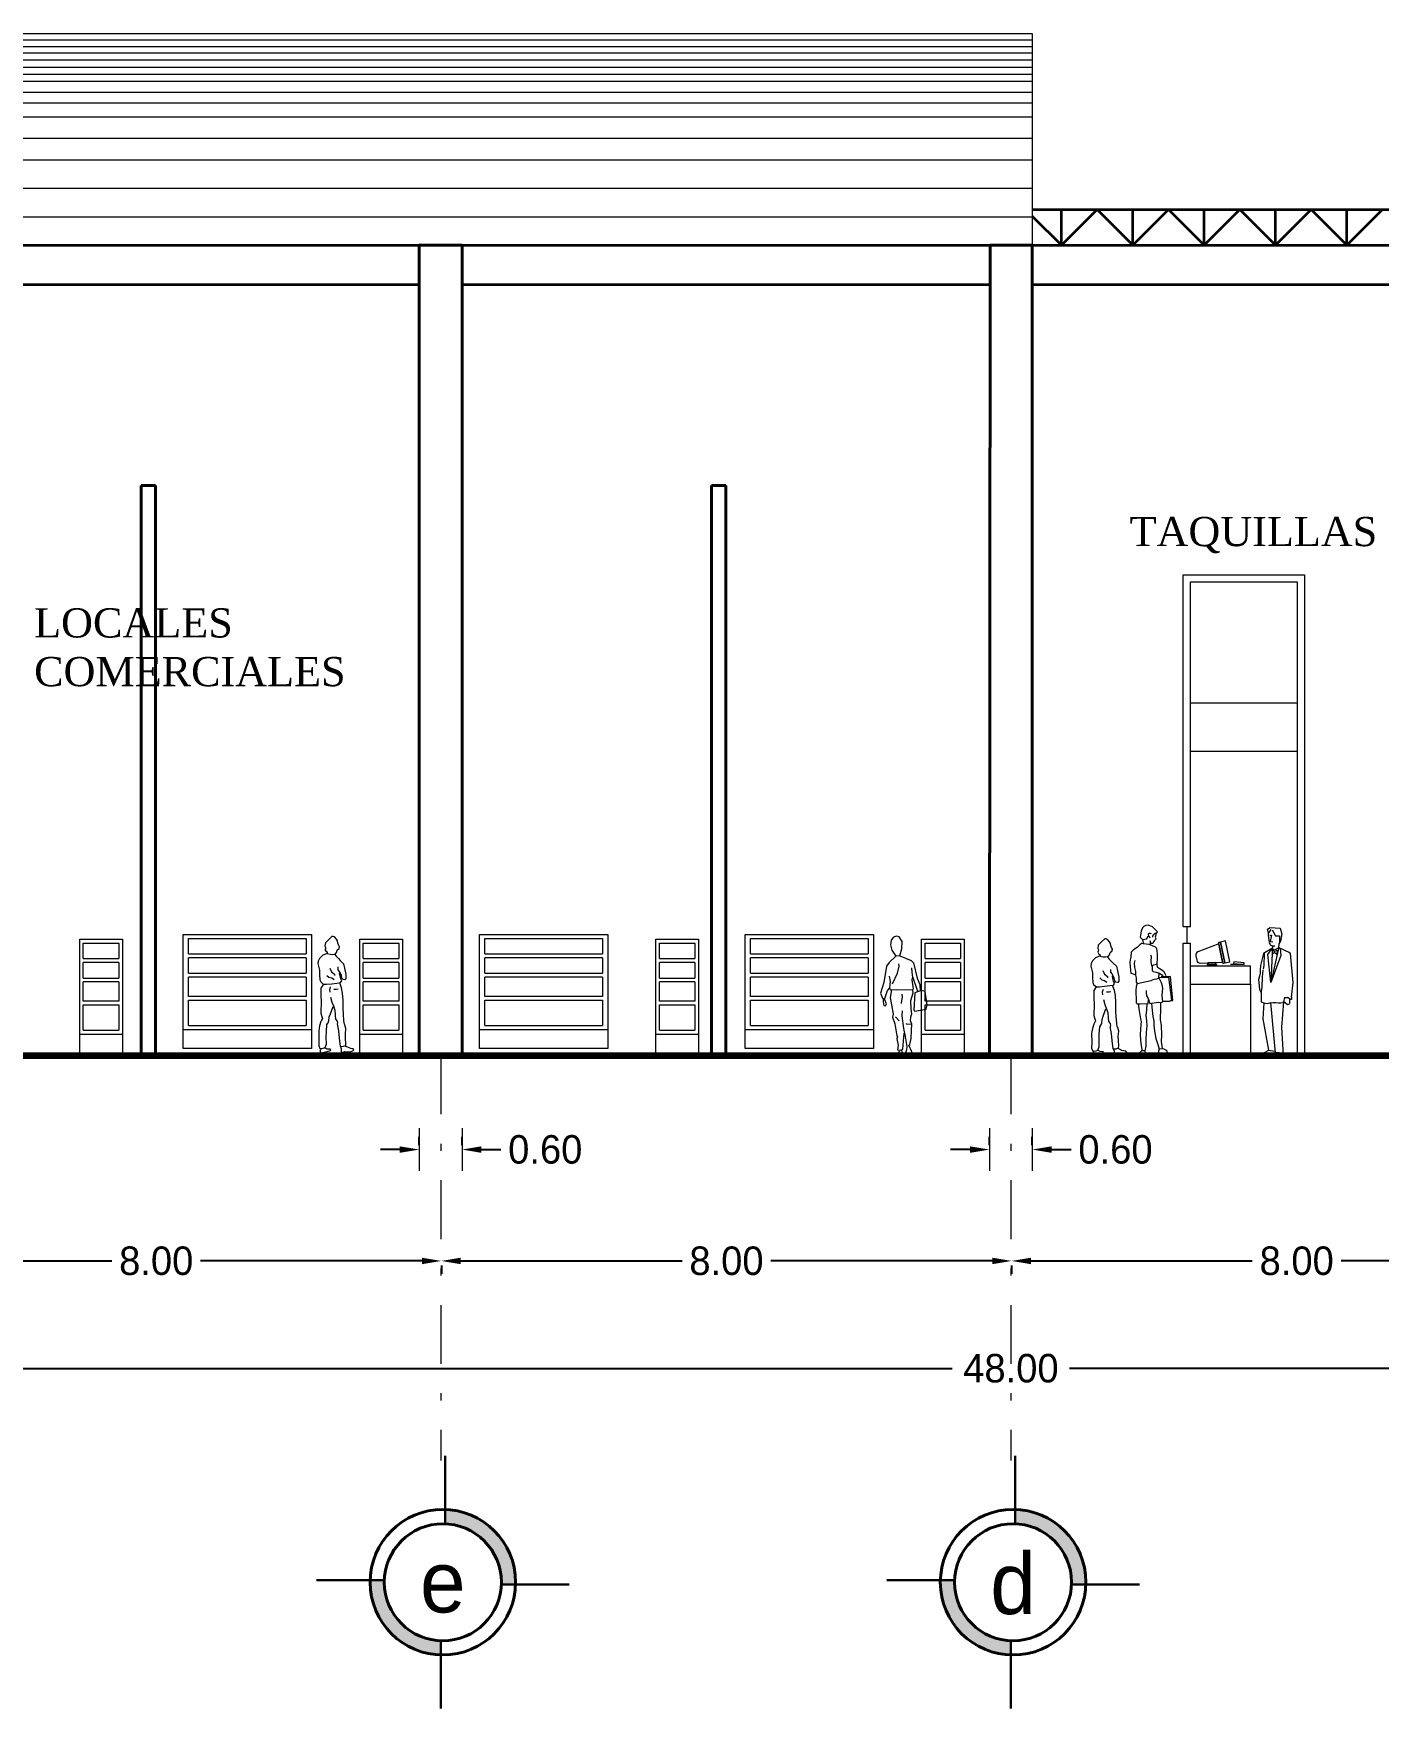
# Model space of a CAD drawing. Header units: millimetres. Extents: x 202 to 406, y -88 to 148.
# Drawn here: x 262.62 to 281.49, y -11.24 to 12.27 of the extents above; entities that cross this region are included whole.
import ezdxf
from ezdxf.enums import TextEntityAlignment as Align

# ---------------------------------------------------------------- set-up
doc = ezdxf.new("R2010")
doc.units = ezdxf.units.MM
doc.header["$LTSCALE"] = 0.065
doc.linetypes.add('DASHDOT', pattern=[25.4, 12.7, -6.35, 0, -6.35])
doc.layers.get('0').update_dxf_attribs({"lineweight": 0})
for name, color, linetype, lineweight in [('accesos', 80, 'Continuous', 15), ('boyas', 50, 'Continuous', 30), ('cajon', 6, 'Continuous', 13), ('ejes', 1, 'DASHDOT', 0), ('ESTRUCTURA', 183, 'Continuous', 35), ('LINEA DE TIERRA', 183, 'Continuous', 90), ('muebles', 140, 'Continuous', 0), ('muros', 50, 'Continuous', 40)]:
    doc.layers.add(name, color=color, linetype=linetype, lineweight=lineweight)
doc.dimstyles.get("Standard").update_dxf_attribs({"dimtxt": 0.4, "dimasz": 0.2725, "dimexe": 0.18, "dimexo": 0.0625, "dimgap": 0.09, "dimtad": 0, "dimtih": 1, "dimtoh": 1, "dimzin": 0, "dimdsep": 46, "dimtxsty": 'Standard', "dimcen": 0.283, "dimadec": 0, "dimazin": 0, "dimtfac": 1, "dimtofl": 0, "dimtmove": 0, "dimatfit": 3, "dimfxl": 1, "dimtolj": 1, "dimtzin": 0, "dimarcsym": 0})

# ---------------------------------------------------------------- blocks, each defined once
blk = doc.blocks.new('Compalfrt')
at = {"ltscale": 0.5}
blk.add_line((0.198, -0.038), (0.008, -0.038), dxfattribs=at)
blk.add_lwpolyline([(-0.159, 0.255), (-0.45, 0.142, 0.366859), (-0.481, 0.085), (-0.468, 0.022, 0.366382), (-0.417, -0.017), (-0.105, -0.005)], format="xyb", close=True, dxfattribs=at)
for points in [[(-0.135, 0.278), (-0.163, 0.272), (-0.101, -0.021), (-0.073, -0.015)], [(-0.065, 0.293), (-0.135, 0.278), (-0.073, -0.015), (-0.003, -0.001)], [(0.2, -0.013), (0.051, 0), (0.049, -0.025), (0.198, -0.038)], [(-0.187, -0.039), (-0.322, -0.039), (-0.322, -0.043), (-0.187, -0.043)], [(-0.199, -0.009), (-0.313, -0.013), (-0.313, -0.039), (-0.199, -0.039)]]:
    blk.add_lwpolyline(points, close=True, dxfattribs=at)
blk = doc.blocks.new('armari31')
at = {"linetype": 'Continuous'}
for p, q in [((-18.702, -13.875), (-18.702, -13.075)), ((-18.702, -13.875), (-18.702, -13.075)), ((-18.702, -13.075), (-18.402, -13.075)), ((-18.702, -13.075), (-18.402, -13.075)), ((-18.677, -13.211), (-18.677, -13.103)), ((-18.677, -13.103), (-18.428, -13.103)), ((-18.428, -13.103), (-18.428, -13.211)), ((-18.402, -13.075), (-18.402, -13.875)), ((-18.402, -13.075), (-18.402, -13.875)), ((-18.677, -13.211), (-18.428, -13.211)), ((-18.428, -13.238), (-18.677, -13.238)), ((-18.677, -13.347), (-18.677, -13.238)), ((-18.428, -13.238), (-18.428, -13.347)), ((-18.677, -13.347), (-18.428, -13.347)), ((-18.428, -13.374), (-18.677, -13.374)), ((-18.677, -13.509), (-18.677, -13.374)), ((-18.428, -13.374), (-18.428, -13.509)), ((-18.428, -13.509), (-18.677, -13.509)), ((-18.677, -13.713), (-18.677, -13.536)), ((-18.677, -13.536), (-18.428, -13.536)), ((-18.428, -13.536), (-18.428, -13.713)), ((-18.702, -13.74), (-18.402, -13.74)), ((-18.677, -13.713), (-18.428, -13.713)), ((-18.402, -13.875), (-18.702, -13.875)), ((-18.402, -13.875), (-18.702, -13.875))]:
    blk.add_line(p, q, dxfattribs=at)
blk = doc.blocks.new('armari32')
at = {"linetype": 'Continuous'}
for p, q in [((-21.875, -12.98), (-20.975, -12.98)), ((-21.875, -12.98), (-20.975, -12.98)), ((-21.875, -13.78), (-21.875, -12.98)), ((-21.875, -13.78), (-21.875, -12.98)), ((-21.838, -13.007), (-21.013, -13.007)), ((-21.838, -13.116), (-21.838, -13.007)), ((-21.013, -13.007), (-21.013, -13.116)), ((-20.975, -12.98), (-20.975, -13.78)), ((-20.975, -12.98), (-20.975, -13.78)), ((-21.838, -13.116), (-21.013, -13.116)), ((-21.013, -13.143), (-21.838, -13.143)), ((-21.838, -13.251), (-21.838, -13.143)), ((-21.013, -13.143), (-21.013, -13.251)), ((-21.838, -13.251), (-21.013, -13.251)), ((-21.013, -13.279), (-21.838, -13.279)), ((-21.838, -13.414), (-21.838, -13.279)), ((-21.013, -13.279), (-21.013, -13.414)), ((-21.013, -13.414), (-21.838, -13.414)), ((-21.838, -13.441), (-21.013, -13.441)), ((-21.838, -13.618), (-21.838, -13.441)), ((-21.013, -13.441), (-21.013, -13.618)), ((-21.838, -13.618), (-21.013, -13.618)), ((-21.875, -13.645), (-20.975, -13.645)), ((-20.975, -13.78), (-21.875, -13.78)), ((-20.975, -13.78), (-21.875, -13.78))]:
    blk.add_line(p, q, dxfattribs=at)
blk = doc.blocks.new('Eschum29')
at = {"color": 0, "linetype": 'ByBlock'}
for p, q in [((0.075, 1.548), (0.029, 1.505)), ((0.093, 1.548), (0.075, 1.548)), ((0.11, 1.54), (0.093, 1.548)), ((0.135, 1.51), (0.11, 1.54)), ((0.015, 1.327), (-0.044, 1.303)), ((-0.009, 1.465), (-0.018, 1.424)), ((-0.018, 1.424), (-0.007, 1.405)), ((-0.009, 1.386), (-0.018, 1.373)), ((-0.018, 1.373), (-0.002, 1.351)), ((0.029, 1.505), (-0.009, 1.465)), ((-0.007, 1.405), (-0.009, 1.386)), ((-0.002, 1.351), (0.011, 1.346)), ((0.011, 1.346), (0.015, 1.324)), ((0.015, 1.324), (0.051, 1.316)), ((0.051, 1.316), (0.086, 1.313)), ((0.086, 1.313), (0.123, 1.322)), ((0.11, 1.316), (0.128, 1.289)), ((0.123, 1.322), (0.135, 1.34)), ((0.148, 1.489), (0.135, 1.51)), ((0.135, 1.34), (0.143, 1.37)), ((0.143, 1.37), (0.17, 1.392)), ((0.152, 1.459), (0.148, 1.489)), ((0.161, 1.438), (0.152, 1.459)), ((0.174, 1.413), (0.161, 1.438)), ((0.17, 1.392), (0.174, 1.413)), ((-0.102, 1.227), (-0.106, 1.195)), ((-0.106, 1.195), (-0.1, 1.16)), ((-0.086, 1.262), (-0.102, 1.227)), ((-0.1, 1.16), (-0.086, 1.108)), ((-0.044, 1.303), (-0.086, 1.262)), ((-0.086, 1.108), (-0.086, 1.049)), ((0.048, 1.135), (0.07, 1.087)), ((0.128, 1.289), (0.159, 1.26)), ((0.154, 1.114), (0.154, 1.152)), ((0.172, 1.092), (0.154, 1.114)), ((0.159, 1.26), (0.183, 1.233)), ((0.199, 1.044), (0.172, 1.092)), ((0.183, 1.233), (0.225, 1.192)), ((0.225, 1.192), (0.238, 1.133)), ((0.238, 1.133), (0.256, 1.052)), ((-0.086, 1.049), (-0.08, 0.982)), ((-0.08, 0.982), (-0.071, 0.955)), ((-0.071, 0.955), (-0.044, 0.933)), ((-0.067, 0.875), (-0.07, 0.799)), ((-0.036, 0.926), (-0.067, 0.875)), ((-0.044, 0.933), (-0.027, 0.925)), ((-0.027, 0.925), (0.006, 0.925)), ((0.006, 0.925), (0.073, 0.933)), ((0.009, 1.041), (0.035, 1.017)), ((0.035, 1.017), (0.073, 1.009)), ((0.053, 0.89), (0.042, 0.854)), ((0.07, 1.087), (0.108, 1.057)), ((0.073, 1.009), (0.104, 0.987)), ((0.073, 0.933), (0.139, 0.941)), ((0.108, 1.057), (0.11, 1.041)), ((0.139, 0.941), (0.188, 0.947)), ((0.174, 1.062), (0.179, 1.081)), ((0.181, 1.033), (0.174, 1.062)), ((0.2, 0.878), (0.177, 0.942)), ((0.19, 0.998), (0.181, 1.033)), ((0.188, 0.947), (0.203, 0.968)), ((0.203, 0.968), (0.19, 0.998)), ((0.205, 1.003), (0.199, 1.044)), ((0.213, 0.812), (0.2, 0.878)), ((0.219, 0.987), (0.205, 1.003)), ((0.243, 0.982), (0.219, 0.987)), ((0.256, 0.998), (0.243, 0.982)), ((0.256, 1.052), (0.256, 0.998)), ((-0.07, 0.799), (-0.064, 0.679)), ((-0.064, 0.679), (-0.067, 0.574)), ((0.042, 0.854), (0.046, 0.821)), ((0.058, 0.758), (0.073, 0.695)), ((0.073, 0.695), (0.094, 0.647)), ((0.098, 0.861), (0.131, 0.861)), ((0.131, 0.861), (0.155, 0.866)), ((0.219, 0.72), (0.213, 0.812)), ((0.219, 0.609), (0.219, 0.72)), ((-0.067, 0.441), (-0.085, 0.384)), ((-0.067, 0.574), (-0.07, 0.552)), ((-0.07, 0.552), (-0.059, 0.52)), ((-0.059, 0.457), (-0.067, 0.441)), ((-0.059, 0.52), (-0.046, 0.482)), ((-0.046, 0.482), (-0.059, 0.457)), ((0.024, 0.425), (0.034, 0.45)), ((0.034, 0.45), (0.039, 0.501)), ((0.039, 0.501), (0.055, 0.543)), ((0.055, 0.543), (0.089, 0.638)), ((0.094, 0.647), (0.112, 0.59)), ((0.112, 0.59), (0.117, 0.523)), ((0.117, 0.523), (0.122, 0.473)), ((0.122, 0.473), (0.143, 0.447)), ((0.143, 0.447), (0.148, 0.422)), ((0.224, 0.539), (0.219, 0.609)), ((0.231, 0.45), (0.224, 0.539)), ((0.237, 0.406), (0.231, 0.45)), ((-0.085, 0.384), (-0.096, 0.318)), ((-0.096, 0.318), (-0.093, 0.203)), ((0.001, 0.232), (0.003, 0.311)), ((0.003, 0.146), (0.001, 0.232)), ((0.003, 0.311), (0.008, 0.403)), ((0.008, 0.403), (0.024, 0.425)), ((0.148, 0.422), (0.143, 0.413)), ((0.143, 0.413), (0.146, 0.384)), ((0.146, 0.384), (0.159, 0.321)), ((0.159, 0.321), (0.167, 0.226)), ((0.167, 0.226), (0.18, 0.118)), ((0.244, 0.397), (0.237, 0.406)), ((0.257, 0.349), (0.244, 0.397)), ((0.25, 0.279), (0.257, 0.349)), ((0.252, 0.222), (0.25, 0.279)), ((0.257, 0.156), (0.252, 0.222)), ((-0.093, 0.203), (-0.096, 0.127)), ((-0.096, 0.127), (-0.08, 0.089)), ((-0.08, 0.089), (-0.038, 0.096)), ((-0.073, 0.075), (-0.08, 0.056)), ((-0.08, 0.056), (-0.069, 0.033)), ((-0.066, 0.091), (-0.073, 0.075)), ((-0.069, 0.033), (0.013, 0.052)), ((-0.038, 0.096), (-0.015, 0.102)), ((0.015, 0.084), (-0.02, 0.1)), ((-0.015, 0.102), (0.003, 0.146)), ((0.013, 0.052), (0.055, 0.064)), ((0.048, 0.082), (0.015, 0.084)), ((0.06, 0.075), (0.048, 0.082)), ((0.055, 0.064), (0.06, 0.075)), ((0.18, 0.118), (0.224, 0.121)), ((0.187, 0.115), (0.195, 0.087)), ((0.195, 0.087), (0.196, 0.048)), ((0.196, 0.048), (0.204, 0.038)), ((0.204, 0.038), (0.244, 0.054)), ((0.224, 0.121), (0.255, 0.13)), ((0.244, 0.054), (0.282, 0.047)), ((0.258, 0.118), (0.251, 0.128)), ((0.255, 0.13), (0.257, 0.156)), ((0.297, 0.099), (0.258, 0.118)), ((0.282, 0.047), (0.306, 0.048)), ((0.321, 0.092), (0.297, 0.099)), ((0.306, 0.048), (0.348, 0.061)), ((0.35, 0.087), (0.321, 0.092)), ((0.348, 0.061), (0.359, 0.072)), ((0.359, 0.072), (0.35, 0.087))]:
    blk.add_line(p, q, dxfattribs=at)
blk = doc.blocks.new('Eschum27')
at = {"color": 0, "linetype": 'ByBlock'}
for p, q in [((-0.309, 1.549), (-0.355, 1.506)), ((-0.291, 1.549), (-0.309, 1.549)), ((-0.273, 1.541), (-0.291, 1.549)), ((-0.249, 1.511), (-0.273, 1.541)), ((0.155, 1.598), (0.153, 1.572)), ((0.153, 1.572), (0.159, 1.561)), ((0.159, 1.621), (0.155, 1.598)), ((0.164, 1.65), (0.159, 1.621)), ((0.159, 1.561), (0.167, 1.555)), ((0.18, 1.69), (0.164, 1.65)), ((0.167, 1.555), (0.18, 1.542)), ((0.198, 1.711), (0.18, 1.69)), ((0.18, 1.542), (0.185, 1.521)), ((0.211, 1.539), (0.19, 1.537)), ((0.224, 1.724), (0.198, 1.711)), ((0.228, 1.546), (0.211, 1.539)), ((0.253, 1.727), (0.224, 1.724)), ((0.248, 1.57), (0.228, 1.546)), ((0.262, 1.585), (0.248, 1.57)), ((0.291, 1.715), (0.253, 1.727)), ((0.26, 1.611), (0.27, 1.621)), ((0.26, 1.596), (0.26, 1.611)), ((0.267, 1.581), (0.26, 1.596)), ((0.277, 1.57), (0.267, 1.581)), ((0.27, 1.621), (0.28, 1.623)), ((0.282, 1.557), (0.277, 1.57)), ((0.28, 1.623), (0.289, 1.62)), ((0.289, 1.62), (0.29, 1.616)), ((0.312, 1.704), (0.291, 1.715)), ((0.345, 1.672), (0.312, 1.704)), ((0.315, 1.569), (0.316, 1.585)), ((0.316, 1.585), (0.325, 1.605)), ((0.325, 1.605), (0.345, 1.622)), ((0.349, 1.542), (0.333, 1.523)), ((0.365, 1.654), (0.345, 1.672)), ((0.345, 1.622), (0.361, 1.628)), ((0.349, 1.584), (0.346, 1.57)), ((0.346, 1.57), (0.351, 1.562)), ((0.36, 1.627), (0.349, 1.584)), ((0.354, 1.552), (0.349, 1.542)), ((0.351, 1.562), (0.354, 1.552)), ((0.361, 1.628), (0.373, 1.633)), ((0.375, 1.642), (0.365, 1.654)), ((0.373, 1.633), (0.375, 1.642)), ((-0.368, 1.328), (-0.428, 1.303)), ((-0.393, 1.465), (-0.401, 1.425)), ((-0.401, 1.425), (-0.39, 1.406)), ((-0.393, 1.387), (-0.401, 1.374)), ((-0.401, 1.374), (-0.386, 1.352)), ((-0.355, 1.506), (-0.393, 1.465)), ((-0.39, 1.406), (-0.393, 1.387)), ((-0.386, 1.352), (-0.373, 1.347)), ((-0.373, 1.347), (-0.368, 1.325)), ((-0.368, 1.325), (-0.333, 1.317)), ((-0.333, 1.317), (-0.298, 1.314)), ((-0.298, 1.314), (-0.26, 1.322)), ((-0.273, 1.317), (-0.256, 1.29)), ((-0.26, 1.322), (-0.249, 1.341)), ((-0.236, 1.49), (-0.249, 1.511)), ((-0.249, 1.341), (-0.24, 1.371)), ((-0.24, 1.371), (-0.214, 1.392)), ((-0.231, 1.46), (-0.236, 1.49)), ((-0.222, 1.438), (-0.231, 1.46)), ((-0.209, 1.414), (-0.222, 1.438)), ((-0.214, 1.392), (-0.209, 1.414)), ((0.028, 1.309), (0.019, 1.276)), ((0.036, 1.378), (0.028, 1.309)), ((0.062, 1.402), (0.036, 1.378)), ((0.118, 1.44), (0.062, 1.402)), ((0.147, 1.47), (0.118, 1.44)), ((0.167, 1.487), (0.147, 1.47)), ((0.19, 1.483), (0.167, 1.487)), ((0.185, 1.521), (0.191, 1.492)), ((0.267, 1.475), (0.19, 1.483)), ((0.191, 1.492), (0.191, 1.483)), ((0.303, 1.462), (0.267, 1.475)), ((0.29, 1.494), (0.28, 1.523)), ((0.287, 1.469), (0.284, 1.496)), ((0.285, 1.339), (0.293, 1.327)), ((0.293, 1.327), (0.288, 1.254)), ((0.3, 1.489), (0.29, 1.494)), ((0.316, 1.489), (0.3, 1.489)), ((0.352, 1.44), (0.303, 1.462)), ((0.321, 1.498), (0.316, 1.489)), ((0.325, 1.512), (0.321, 1.498)), ((0.333, 1.523), (0.325, 1.512)), ((0.369, 1.422), (0.352, 1.44)), ((0.376, 1.355), (0.369, 1.422)), ((0.378, 1.295), (0.376, 1.355)), ((-0.485, 1.228), (-0.49, 1.196)), ((-0.49, 1.196), (-0.483, 1.16)), ((-0.47, 1.263), (-0.485, 1.228)), ((-0.483, 1.16), (-0.47, 1.109)), ((-0.428, 1.303), (-0.47, 1.263)), ((-0.47, 1.109), (-0.47, 1.05)), ((-0.335, 1.136), (-0.313, 1.088)), ((-0.256, 1.29), (-0.225, 1.26)), ((-0.229, 1.115), (-0.229, 1.152)), ((-0.211, 1.093), (-0.229, 1.115)), ((-0.225, 1.26), (-0.2, 1.233)), ((-0.185, 1.044), (-0.211, 1.093)), ((-0.2, 1.233), (-0.158, 1.193)), ((-0.158, 1.193), (-0.145, 1.133)), ((-0.145, 1.133), (-0.128, 1.052)), ((0.019, 1.276), (0.015, 1.24)), ((0.015, 1.24), (0.021, 1.189)), ((0.021, 1.189), (0.026, 1.139)), ((0.026, 1.139), (0.031, 1.105)), ((0.031, 1.105), (0.047, 1.1)), ((0.047, 1.1), (0.089, 1.08)), ((0.081, 1.266), (0.071, 1.232)), ((0.071, 1.232), (0.079, 1.177)), ((0.079, 1.177), (0.089, 1.123)), ((0.089, 1.123), (0.092, 1.076)), ((0.288, 1.254), (0.297, 1.197)), ((0.297, 1.197), (0.329, 1.21)), ((0.308, 1.198), (0.305, 1.167)), ((0.305, 1.167), (0.305, 1.139)), ((0.305, 1.139), (0.321, 1.125)), ((0.321, 1.125), (0.358, 1.115)), ((0.329, 1.21), (0.365, 1.222)), ((0.358, 1.115), (0.403, 1.105)), ((0.365, 1.222), (0.374, 1.224)), ((0.369, 1.218), (0.374, 1.181)), ((0.374, 1.224), (0.378, 1.295)), ((0.374, 1.181), (0.399, 1.167)), ((0.394, 1.036), (0.399, 1.102)), ((0.399, 1.167), (0.434, 1.147)), ((0.403, 1.105), (0.433, 1.082)), ((0.434, 1.147), (0.455, 1.129)), ((0.455, 1.129), (0.47, 1.1)), ((0.47, 1.1), (0.483, 1.072)), ((-0.47, 1.05), (-0.463, 0.982)), ((-0.463, 0.982), (-0.455, 0.955)), ((-0.455, 0.955), (-0.428, 0.934)), ((-0.45, 0.876), (-0.453, 0.8)), ((-0.419, 0.927), (-0.45, 0.876)), ((-0.428, 0.934), (-0.41, 0.926)), ((-0.41, 0.926), (-0.377, 0.926)), ((-0.377, 0.926), (-0.311, 0.934)), ((-0.375, 1.042), (-0.348, 1.017)), ((-0.348, 1.017), (-0.311, 1.009)), ((-0.331, 0.891), (-0.342, 0.855)), ((-0.313, 1.088), (-0.275, 1.058)), ((-0.311, 1.009), (-0.28, 0.988)), ((-0.311, 0.934), (-0.245, 0.942)), ((-0.275, 1.058), (-0.273, 1.042)), ((-0.245, 0.942), (-0.196, 0.947)), ((-0.209, 1.063), (-0.205, 1.082)), ((-0.203, 1.034), (-0.209, 1.063)), ((-0.183, 0.879), (-0.207, 0.942)), ((-0.194, 0.998), (-0.203, 1.034)), ((-0.196, 0.947), (-0.181, 0.969)), ((-0.181, 0.969), (-0.194, 0.998)), ((-0.178, 1.004), (-0.185, 1.044)), ((-0.17, 0.813), (-0.183, 0.879)), ((-0.165, 0.988), (-0.178, 1.004)), ((-0.141, 0.982), (-0.165, 0.988)), ((-0.128, 0.998), (-0.141, 0.982)), ((-0.128, 1.052), (-0.128, 0.998)), ((0.092, 1.076), (0.097, 1.044)), ((0.097, 0.928), (0.094, 0.879)), ((0.094, 0.879), (0.094, 0.831)), ((0.097, 1.044), (0.1, 0.987)), ((0.114, 0.968), (0.097, 0.928)), ((0.1, 0.987), (0.113, 0.969)), ((0.113, 0.969), (0.295, 1.008)), ((0.229, 0.877), (0.227, 0.848)), ((0.295, 1.008), (0.313, 1.015)), ((0.313, 1.015), (0.331, 1.026)), ((0.331, 1.026), (0.369, 1.03)), ((0.369, 1.03), (0.394, 1.036)), ((0.429, 0.977), (0.398, 1.036)), ((0.399, 1.047), (0.52, 1.049)), ((0.545, 1.061), (0.425, 1.055)), ((0.441, 0.934), (0.429, 0.977)), ((0.433, 1.082), (0.446, 1.062)), ((0.445, 0.902), (0.441, 0.934)), ((0.441, 0.866), (0.445, 0.902)), ((0.52, 1.049), (0.556, 0.751)), ((0.575, 0.75), (0.545, 1.061)), ((-0.453, 0.8), (-0.448, 0.679)), ((-0.448, 0.679), (-0.45, 0.575)), ((-0.342, 0.855), (-0.338, 0.822)), ((-0.326, 0.759), (-0.31, 0.695)), ((-0.31, 0.695), (-0.29, 0.648)), ((-0.285, 0.862), (-0.253, 0.862)), ((-0.253, 0.862), (-0.229, 0.867)), ((-0.165, 0.721), (-0.17, 0.813)), ((-0.165, 0.61), (-0.165, 0.721)), ((0.094, 0.831), (0.099, 0.788)), ((0.1, 0.745), (0.097, 0.717)), ((0.097, 0.717), (0.11, 0.704)), ((0.099, 0.788), (0.1, 0.745)), ((0.11, 0.704), (0.149, 0.704)), ((0.124, 0.704), (0.137, 0.615)), ((0.149, 0.704), (0.256, 0.709)), ((0.227, 0.848), (0.235, 0.809)), ((0.235, 0.809), (0.256, 0.775)), ((0.237, 0.628), (0.241, 0.707)), ((0.256, 0.775), (0.268, 0.734)), ((0.256, 0.709), (0.26, 0.756)), ((0.268, 0.734), (0.275, 0.71)), ((0.275, 0.71), (0.387, 0.726)), ((0.299, 0.712), (0.303, 0.663)), ((0.303, 0.663), (0.317, 0.542)), ((0.387, 0.726), (0.415, 0.721)), ((0.415, 0.721), (0.445, 0.731)), ((0.421, 0.607), (0.421, 0.72)), ((0.438, 0.807), (0.441, 0.866)), ((0.445, 0.731), (0.438, 0.807)), ((0.472, 0.737), (0.446, 0.736)), ((0.526, 0.736), (0.472, 0.737)), ((0.556, 0.751), (0.526, 0.736)), ((0.537, 0.742), (0.575, 0.75)), ((-0.45, 0.442), (-0.469, 0.385)), ((-0.45, 0.575), (-0.453, 0.553)), ((-0.453, 0.553), (-0.443, 0.521)), ((-0.443, 0.458), (-0.45, 0.442)), ((-0.443, 0.521), (-0.43, 0.483)), ((-0.43, 0.483), (-0.443, 0.458)), ((-0.36, 0.426), (-0.349, 0.451)), ((-0.349, 0.451), (-0.344, 0.502)), ((-0.344, 0.502), (-0.329, 0.543)), ((-0.329, 0.543), (-0.295, 0.638)), ((-0.29, 0.648), (-0.271, 0.591)), ((-0.271, 0.591), (-0.266, 0.524)), ((-0.266, 0.524), (-0.261, 0.473)), ((-0.261, 0.473), (-0.24, 0.448)), ((-0.24, 0.448), (-0.235, 0.423)), ((-0.16, 0.54), (-0.165, 0.61)), ((-0.152, 0.451), (-0.16, 0.54)), ((-0.147, 0.407), (-0.152, 0.451)), ((0.137, 0.615), (0.155, 0.509)), ((0.155, 0.509), (0.166, 0.477)), ((0.166, 0.477), (0.161, 0.434)), ((0.23, 0.553), (0.237, 0.628)), ((0.237, 0.49), (0.23, 0.553)), ((0.243, 0.42), (0.237, 0.49)), ((0.317, 0.542), (0.33, 0.485)), ((0.33, 0.485), (0.33, 0.426)), ((0.416, 0.542), (0.421, 0.607)), ((0.416, 0.498), (0.416, 0.542)), ((0.427, 0.428), (0.416, 0.498)), ((-0.469, 0.385), (-0.479, 0.318)), ((-0.479, 0.318), (-0.476, 0.204)), ((-0.383, 0.233), (-0.38, 0.312)), ((-0.38, 0.147), (-0.383, 0.233)), ((-0.38, 0.312), (-0.375, 0.404)), ((-0.375, 0.404), (-0.36, 0.426)), ((-0.235, 0.423), (-0.24, 0.413)), ((-0.24, 0.413), (-0.238, 0.385)), ((-0.238, 0.385), (-0.225, 0.321)), ((-0.225, 0.321), (-0.217, 0.226)), ((-0.217, 0.226), (-0.204, 0.119)), ((-0.139, 0.397), (-0.147, 0.407)), ((-0.126, 0.35), (-0.139, 0.397)), ((-0.134, 0.28), (-0.126, 0.35)), ((-0.131, 0.223), (-0.134, 0.28)), ((-0.126, 0.157), (-0.131, 0.223)), ((0.155, 0.371), (0.153, 0.304)), ((0.153, 0.304), (0.155, 0.234)), ((0.161, 0.434), (0.155, 0.371)), ((0.155, 0.234), (0.166, 0.158)), ((0.228, 0.231), (0.235, 0.331)), ((0.228, 0.155), (0.228, 0.231)), ((0.235, 0.331), (0.243, 0.42)), ((0.33, 0.426), (0.336, 0.35)), ((0.336, 0.35), (0.354, 0.255)), ((0.354, 0.255), (0.383, 0.163)), ((0.434, 0.298), (0.427, 0.428)), ((0.429, 0.217), (0.434, 0.298)), ((-0.476, 0.204), (-0.479, 0.128)), ((-0.479, 0.128), (-0.463, 0.09)), ((-0.463, 0.09), (-0.422, 0.096)), ((-0.456, 0.076), (-0.463, 0.057)), ((-0.463, 0.057), (-0.452, 0.034)), ((-0.45, 0.091), (-0.456, 0.076)), ((-0.452, 0.034), (-0.37, 0.053)), ((-0.422, 0.096), (-0.399, 0.103)), ((-0.369, 0.084), (-0.403, 0.101)), ((-0.399, 0.103), (-0.38, 0.147)), ((-0.37, 0.053), (-0.329, 0.064)), ((-0.336, 0.083), (-0.369, 0.084)), ((-0.323, 0.076), (-0.336, 0.083)), ((-0.329, 0.064), (-0.323, 0.076)), ((-0.204, 0.119), (-0.16, 0.122)), ((-0.197, 0.116), (-0.188, 0.088)), ((-0.188, 0.088), (-0.187, 0.049)), ((-0.187, 0.049), (-0.18, 0.038)), ((-0.18, 0.038), (-0.14, 0.055)), ((-0.16, 0.122), (-0.129, 0.131)), ((-0.14, 0.055), (-0.101, 0.048)), ((-0.126, 0.118), (-0.132, 0.129)), ((-0.129, 0.131), (-0.126, 0.157)), ((-0.087, 0.1), (-0.126, 0.118)), ((-0.101, 0.048), (-0.077, 0.049)), ((-0.063, 0.092), (-0.087, 0.1)), ((-0.077, 0.049), (-0.036, 0.062)), ((-0.034, 0.088), (-0.063, 0.092)), ((-0.036, 0.062), (-0.024, 0.073)), ((-0.024, 0.073), (-0.034, 0.088)), ((0.151, 0.078), (0.137, 0.054)), ((0.137, 0.054), (0.142, 0.032)), ((0.142, 0.032), (0.169, 0.027)), ((0.168, 0.096), (0.151, 0.078)), ((0.166, 0.158), (0.179, 0.096)), ((0.217, 0.095), (0.168, 0.096)), ((0.169, 0.027), (0.216, 0.033)), ((0.215, 0.093), (0.228, 0.155)), ((0.216, 0.033), (0.222, 0.065)), ((0.222, 0.065), (0.218, 0.094)), ((0.383, 0.163), (0.398, 0.115)), ((0.398, 0.114), (0.39, 0.09)), ((0.39, 0.09), (0.39, 0.047)), ((0.39, 0.047), (0.434, 0.046)), ((0.455, 0.12), (0.398, 0.114)), ((0.44, 0.123), (0.429, 0.217)), ((0.434, 0.046), (0.503, 0.065)), ((0.483, 0.103), (0.455, 0.12)), ((0.5, 0.091), (0.483, 0.103)), ((0.503, 0.065), (0.5, 0.091))]:
    blk.add_line(p, q, dxfattribs=at)
blk = doc.blocks.new('Eschum26')
at = {"color": 0, "linetype": 'ByBlock'}
for p, q in [((-0.172, 1.54), (-0.181, 1.479)), ((-0.143, 1.579), (-0.172, 1.54)), ((-0.104, 1.593), (-0.143, 1.579)), ((-0.07, 1.582), (-0.104, 1.593)), ((-0.032, 1.521), (-0.07, 1.582)), ((-0.112, 1.33), (-0.2, 1.25)), ((-0.181, 1.479), (-0.163, 1.41)), ((-0.163, 1.41), (-0.111, 1.333)), ((-0.062, 1.334), (-0.112, 1.33)), ((-0.062, 1.334), (-0.034, 1.427)), ((-0.062, 1.334), (0.088, 1.277)), ((-0.034, 1.427), (-0.032, 1.521)), ((-0.234, 1.202), (-0.268, 0.991)), ((-0.2, 1.25), (-0.234, 1.202)), ((-0.157, 0.973), (-0.089, 1.109)), ((-0.089, 1.109), (-0.07, 1.2)), ((-0.07, 1.2), (-0.073, 1.233)), ((0.088, 1.277), (0.117, 1.244)), ((0.09, 1.178), (0.097, 1.122)), ((0.097, 1.122), (0.104, 1.053)), ((0.117, 1.244), (0.163, 1.045)), ((-0.289, 0.921), (-0.312, 0.852)), ((-0.268, 0.991), (-0.289, 0.921)), ((-0.257, 0.782), (-0.219, 0.885)), ((-0.219, 0.885), (-0.19, 0.919)), ((-0.184, 1.003), (-0.194, 1.07)), ((-0.19, 0.919), (-0.184, 1.003)), ((-0.181, 0.89), (-0.19, 0.926)), ((-0.17, 0.892), (-0.186, 0.795)), ((-0.098, 0.896), (-0.181, 0.89)), ((0.104, 0.89), (-0.098, 0.896)), ((0.104, 1.053), (0.097, 1.026)), ((0.097, 1.026), (0.113, 0.907)), ((0.113, 0.907), (0.104, 0.89)), ((0.174, 0.871), (0.106, 1.062)), ((0.112, 0.857), (0.107, 0.892)), ((0.216, 0.886), (0.136, 0.853)), ((0.163, 1.045), (0.201, 0.962)), ((0.201, 0.962), (0.204, 0.882)), ((0.269, 0.873), (0.216, 0.886)), ((0.296, 0.694), (0.269, 0.873)), ((-0.312, 0.852), (-0.287, 0.787)), ((-0.287, 0.787), (-0.257, 0.782)), ((-0.278, 0.785), (-0.278, 0.744)), ((-0.278, 0.744), (-0.268, 0.69)), ((-0.268, 0.69), (-0.247, 0.687)), ((-0.255, 0.762), (-0.264, 0.785)), ((-0.236, 0.713), (-0.255, 0.762)), ((-0.247, 0.687), (-0.236, 0.713)), ((-0.186, 0.795), (-0.167, 0.697)), ((-0.167, 0.697), (-0.148, 0.577)), ((-0.037, 0.756), (-0.045, 0.717)), ((-0.029, 0.798), (-0.037, 0.756)), ((-0.034, 0.837), (-0.029, 0.798)), ((0.083, 0.756), (0.112, 0.857)), ((0.086, 0.645), (0.083, 0.756)), ((0.134, 0.853), (0.12, 0.629)), ((0.28, 0.642), (0.296, 0.694)), ((-0.148, 0.577), (-0.156, 0.538)), ((-0.156, 0.538), (-0.127, 0.451)), ((-0.127, 0.451), (-0.101, 0.295)), ((-0.117, 0.545), (-0.069, 0.489)), ((-0.031, 0.623), (-0.034, 0.555)), ((-0.034, 0.555), (-0.015, 0.392)), ((0.019, 0.457), (0.035, 0.447)), ((0.035, 0.447), (0.094, 0.451)), ((0.078, 0.489), (0.083, 0.545)), ((0.096, 0.447), (0.078, 0.489)), ((0.083, 0.545), (0.096, 0.584)), ((0.096, 0.584), (0.086, 0.645)), ((0.091, 0.366), (0.096, 0.447)), ((0.12, 0.629), (0.134, 0.616)), ((0.134, 0.616), (0.28, 0.642)), ((-0.101, 0.295), (-0.09, 0.282)), ((-0.09, 0.282), (-0.098, 0.256)), ((-0.098, 0.256), (-0.082, 0.174)), ((-0.023, 0.122), (-0.005, 0.33)), ((-0.015, 0.392), (0.008, 0.288)), ((0.008, 0.288), (0.03, 0.158)), ((0.07, 0.184), (0.088, 0.262)), ((0.088, 0.262), (0.091, 0.366)), ((-0.098, 0.038), (-0.09, 0.057)), ((-0.071, 0.025), (-0.098, 0.038)), ((-0.082, 0.174), (-0.09, 0.113)), ((-0.09, 0.113), (-0.053, 0.109)), ((-0.09, 0.057), (-0.061, 0.096)), ((-0.021, 0.028), (-0.071, 0.025)), ((-0.053, 0.109), (-0.023, 0.122)), ((-0.039, 0.109), (-0.026, 0.064)), ((-0.026, 0.064), (-0.005, 0.044)), ((-0.005, 0.044), (-0.021, 0.028)), ((0.027, 0.116), (0.014, 0.077)), ((0.014, 0.077), (0.027, 0.054)), ((0.03, 0.158), (0.027, 0.116)), ((0.027, 0.054), (0.064, 0.054)), ((0.056, 0.174), (0.07, 0.184)), ((0.096, 0.087), (0.056, 0.174)), ((0.064, 0.054), (0.091, 0.064)), ((0.091, 0.064), (0.096, 0.087))]:
    blk.add_line(p, q, dxfattribs=at)
blk = doc.blocks.new('Eschum02')
at = {"color": 0, "linetype": 'ByBlock'}
for p, q in [((-0.112, 1.676), (-0.076, 1.698)), ((-0.098, 1.624), (-0.112, 1.676)), ((-0.103, 1.597), (-0.091, 1.502)), ((-0.067, 1.672), (-0.095, 1.631)), ((-0.081, 1.595), (-0.061, 1.595)), ((-0.076, 1.698), (0.057, 1.69)), ((-0.061, 1.595), (-0.075, 1.511)), ((-0.05, 1.668), (-0.005, 1.587)), ((-0.005, 1.587), (0.048, 1.587)), ((0.048, 1.587), (0.048, 1.506)), ((0.057, 1.69), (0.079, 1.609)), ((0.078, 1.613), (0.061, 1.517)), ((-0.164, 1.355), (-0.203, 1.193)), ((-0.164, 1.359), (-0.045, 1.428)), ((-0.155, 1.353), (-0.162, 1.195)), ((-0.107, 1.342), (-0.049, 1.419)), ((-0.067, 0.97), (-0.107, 1.342)), ((-0.076, 1.471), (-0.049, 1.455)), ((-0.075, 1.511), (-0.042, 1.507)), ((-0.047, 1.452), (-0.067, 0.97)), ((0.037, 1.436), (-0.067, 0.97)), ((-0.023, 1.368), (-0.053, 1.338)), ((-0.049, 1.454), (-0.014, 1.454)), ((-0.021, 1.381), (-0.048, 1.393)), ((-0.047, 1.414), (-0.03, 1.402)), ((0.038, 1.429), (-0.024, 1.398)), ((-0.023, 1.381), (0.014, 1.398)), ((0.012, 1.34), (-0.023, 1.368)), ((0.014, 1.398), (0.012, 1.34)), ((0.039, 1.482), (0.035, 1.433)), ((0.06, 1.517), (0.039, 1.482)), ((0.04, 1.435), (0.179, 1.368)), ((0.056, 1.426), (0.066, 1.327)), ((0.19, 1.352), (0.224, 0.972)), ((-0.207, 1.14), (-0.211, 1.094)), ((-0.203, 1.193), (-0.207, 1.14)), ((-0.174, 1.133), (-0.179, 1.091)), ((-0.161, 1.196), (-0.171, 1.146)), ((0.066, 1.327), (-0.067, 0.97)), ((-0.219, 1.054), (-0.231, 1.008)), ((-0.231, 1.008), (-0.227, 0.968)), ((-0.227, 0.968), (-0.223, 0.922)), ((-0.223, 0.922), (-0.219, 0.882)), ((-0.211, 1.094), (-0.219, 1.054)), ((-0.187, 0.903), (-0.195, 0.854)), ((-0.183, 1), (-0.187, 0.951)), ((-0.187, 0.951), (-0.187, 0.903)), ((-0.179, 1.091), (-0.183, 1.035)), ((-0.183, 1.035), (-0.183, 1)), ((0.224, 0.972), (0.203, 0.777)), ((-0.219, 0.882), (-0.199, 0.843)), ((-0.195, 0.854), (-0.195, 0.714)), ((-0.195, 0.714), (-0.162, 0.7)), ((-0.162, 0.7), (-0.174, 0.491)), ((-0.162, 0.7), (-0.116, 0.693)), ((-0.116, 0.693), (-0.082, 0.7)), ((-0.082, 0.7), (-0.074, 0.707)), ((-0.07, 0.7), (-0.036, 0.707)), ((-0.07, 0.707), (-0.011, 0.041)), ((-0.036, 0.707), (-0.003, 0.707)), ((-0.003, 0.707), (0.031, 0.7)), ((0.031, 0.7), (0.064, 0.7)), ((0.064, 0.7), (0.09, 0.707)), ((0.079, 0.377), (0.106, 0.712)), ((0.105, 0.714), (0.092, 0.709)), ((0.115, 0.777), (0.102, 0.707)), ((0.102, 0.721), (0.153, 0.679)), ((0.112, 0.772), (0.155, 0.772)), ((0.19, 0.749), (0.153, 0.77)), ((0.153, 0.679), (0.178, 0.686)), ((0.182, 0.693), (0.186, 0.749)), ((0.204, 0.743), (0.185, 0.743)), ((0.204, 0.78), (0.204, 0.743)), ((-0.174, 0.491), (-0.099, 0.076)), ((0.098, 0.003), (0.079, 0.377)), ((-0.099, 0.072), (-0.158, 0.037)), ((-0.158, 0.037), (-0.154, 0.01)), ((-0.154, 0.01), (-0.091, 0.01)), ((-0.101, 0.075), (-0.009, 0.062)), ((-0.082, -0.004), (-0.078, 0.016)), ((0.094, 0.003), (-0.082, -0.004)), ((-0.078, 0.016), (-0.011, 0.043)), ((-0.012, 0.049), (0.097, 0.039))]:
    blk.add_line(p, q, dxfattribs=at)
for centre, radius, start, end in [((-0.053, 1.603), 0.05, 146.1208, 187.0254), ((-0.042, 1.508), 0.05, 187.0254, 227.2391), ((0.17, 1.35), 0.02, 5.0861, 64.0675)]:
    blk.add_arc(centre, radius, start, end, dxfattribs=at)
blk = doc.blocks.new('*D89')
at = {"layer": 'cajon', "color": 0, "lineweight": -2}
for p, q in [((252.329, -6.402), (252.329, -6.284)), ((300.329, -6.402), (300.329, -6.284)), ((252.601, -6.464), (275.505, -6.464)), ((300.056, -6.464), (277.152, -6.464))]:
    blk.add_line(p, q, dxfattribs=at)
at = {"layer": 'cajon', "color": 0}
for points in [[(252.601, -6.419), (252.601, -6.51), (252.329, -6.464)], [(300.056, -6.419), (300.056, -6.51), (300.329, -6.464)]]:
    blk.add_solid(points, dxfattribs=at)
at = {"layer": 'Defpoints', "color": 0}
for p in [(252.329, -6.464), (252.329, -6.464), (300.329, -6.464)]:
    blk.add_point(p, dxfattribs=at)
at = {"layer": 'cajon', "color": 0, "insert": (276.329, -6.464), "char_height": 0.4, "attachment_point": 5}
blk.add_mtext('\\A1;48.00', dxfattribs=at)
blk = doc.blocks.new('*D95')
at = {"layer": 'cajon', "color": 0, "lineweight": -2}
for p, q in [((276.028, -3.331), (276.028, -3.213)), ((276.628, -3.331), (276.628, -3.213)), ((275.755, -3.393), (275.483, -3.393)), ((276.9, -3.393), (277.173, -3.393))]:
    blk.add_line(p, q, dxfattribs=at)
at = {"layer": 'cajon', "color": 0}
for points in [[(275.755, -3.348), (275.755, -3.439), (276.028, -3.393)], [(276.9, -3.348), (276.9, -3.439), (276.628, -3.393)]]:
    blk.add_solid(points, dxfattribs=at)
at = {"layer": 'Defpoints', "color": 0}
for p in [(276.028, -3.393), (276.628, -3.393), (276.628, -3.393)]:
    blk.add_point(p, dxfattribs=at)
at = {"layer": 'cajon', "color": 0, "insert": (277.796, -3.393), "char_height": 0.4, "attachment_point": 5}
blk.add_mtext('\\A1;0.60', dxfattribs=at)
blk = doc.blocks.new('*D94')
at = {"layer": 'cajon', "color": 0, "lineweight": -2}
for p, q in [((268.028, -3.331), (268.028, -3.213)), ((268.628, -3.331), (268.628, -3.213)), ((267.755, -3.393), (267.483, -3.393)), ((268.9, -3.393), (269.173, -3.393))]:
    blk.add_line(p, q, dxfattribs=at)
at = {"layer": 'cajon', "color": 0}
for points in [[(267.755, -3.348), (267.755, -3.439), (268.028, -3.393)], [(268.9, -3.348), (268.9, -3.439), (268.628, -3.393)]]:
    blk.add_solid(points, dxfattribs=at)
at = {"layer": 'Defpoints', "color": 0}
for p in [(268.028, -3.393), (268.628, -3.393), (268.628, -3.393)]:
    blk.add_point(p, dxfattribs=at)
at = {"layer": 'cajon', "color": 0, "insert": (269.796, -3.393), "char_height": 0.4, "attachment_point": 5}
blk.add_mtext('\\A1;0.60', dxfattribs=at)
blk = doc.blocks.new('*D96')
at = {"layer": 'cajon', "color": 0, "lineweight": -2}
for p, q in [((268.338, -5.019), (268.338, -5.136)), ((268.611, -4.956), (271.715, -4.956)), ((276.066, -4.956), (272.961, -4.956)), ((276.338, -5.019), (276.338, -5.136))]:
    blk.add_line(p, q, dxfattribs=at)
at = {"layer": 'cajon', "color": 0}
for points in [[(268.611, -4.911), (268.611, -5.002), (268.338, -4.956)], [(276.066, -4.911), (276.066, -5.002), (276.338, -4.956)]]:
    blk.add_solid(points, dxfattribs=at)
at = {"layer": 'Defpoints', "color": 0}
for p in [(268.338, -4.956), (276.338, -4.956), (276.338, -4.956)]:
    blk.add_point(p, dxfattribs=at)
at = {"layer": 'cajon', "color": 0, "insert": (272.338, -4.956), "char_height": 0.4, "attachment_point": 5}
blk.add_mtext('\\A1;8.00', dxfattribs=at)
blk = doc.blocks.new('*D92')
at = {"layer": 'cajon', "color": 0, "lineweight": -2}
for p, q in [((260.338, -5.019), (260.338, -5.136)), ((260.611, -4.956), (263.715, -4.956)), ((268.066, -4.956), (264.961, -4.956)), ((268.338, -5.019), (268.338, -5.136))]:
    blk.add_line(p, q, dxfattribs=at)
at = {"layer": 'cajon', "color": 0}
for points in [[(260.611, -4.911), (260.611, -5.002), (260.338, -4.956)], [(268.066, -4.911), (268.066, -5.002), (268.338, -4.956)]]:
    blk.add_solid(points, dxfattribs=at)
at = {"layer": 'Defpoints', "color": 0}
for p in [(260.338, -4.956), (268.338, -4.956), (268.338, -4.956)]:
    blk.add_point(p, dxfattribs=at)
at = {"layer": 'cajon', "color": 0, "insert": (264.338, -4.956), "char_height": 0.4, "attachment_point": 5}
blk.add_mtext('\\A1;8.00', dxfattribs=at)
blk = doc.blocks.new('*D91')
at = {"layer": 'cajon', "color": 0, "lineweight": -2}
for p, q in [((276.338, -5.019), (276.338, -5.136)), ((276.611, -4.956), (279.715, -4.956)), ((284.066, -4.956), (280.961, -4.956)), ((284.338, -5.019), (284.338, -5.136))]:
    blk.add_line(p, q, dxfattribs=at)
at = {"layer": 'cajon', "color": 0}
for points in [[(276.611, -4.911), (276.611, -5.002), (276.338, -4.956)], [(284.066, -4.911), (284.066, -5.002), (284.338, -4.956)]]:
    blk.add_solid(points, dxfattribs=at)
at = {"layer": 'Defpoints', "color": 0}
for p in [(276.338, -4.956), (284.338, -4.956), (284.338, -4.956)]:
    blk.add_point(p, dxfattribs=at)
at = {"layer": 'cajon', "color": 0, "insert": (280.338, -4.956), "char_height": 0.4, "attachment_point": 5}
blk.add_mtext('\\A1;8.00', dxfattribs=at)

msp = doc.modelspace()

# ---------------------------------------------------------------- hatches: boundary and pattern name
at = {"layer": 'muros'}
h = msp.add_hatch(color=256, dxfattribs=at)
h.paths.add_polyline_path([(267.538, -9.465, -0.009291), (267.538, -9.434), (267.338, -9.434, 0.007471), (267.338, -9.465, 0.405488), (268.329, -10.486), (268.329, -10.285, -0.40337)])
h.paths.add_polyline_path([(269.18, -9.465, -0.009291), (269.18, -9.495), (269.38, -9.495, 0.007471), (269.38, -9.465, 0.405488), (268.39, -8.444), (268.39, -8.644, -0.40337)])
h = msp.add_hatch(color=256, dxfattribs=at)
h.paths.add_polyline_path([(275.538, -9.465, -0.009291), (275.538, -9.434), (275.338, -9.434, 0.007471), (275.338, -9.465, 0.405488), (276.329, -10.486), (276.329, -10.285, -0.40337)])
h.paths.add_polyline_path([(277.18, -9.465, -0.009291), (277.18, -9.495), (277.38, -9.495, 0.007471), (277.38, -9.465, 0.405488), (276.39, -8.444), (276.39, -8.644, -0.40337)])

# ---------------------------------------------------------------- linework, layer by layer
at = {"layer": 'accesos'}
for p, q in [((278.746, 2.875), (278.746, 4.673)), ((278.746, 4.673), (280.446, 4.673)), ((278.846, 2.875), (278.846, 4.573)), ((278.846, 4.573), (280.346, 4.573)), ((280.346, 4.573), (280.346, 2.875)), ((280.446, 4.673), (280.446, 2.875)), ((278.746, -0.262), (278.746, 2.875)), ((278.846, 2.875), (280.346, 2.875)), ((278.846, -0.262), (278.846, 2.875)), ((280.346, 2.875), (280.346, -2.073)), ((280.446, 2.875), (280.446, -2.073)), ((278.846, 2.199), (280.346, 2.199)), ((278.746, -0.262), (278.846, -0.262)), ((278.796, -0.262), (278.796, -0.495)), ((278.746, -2.073), (278.746, -0.495)), ((278.746, -0.495), (278.846, -0.495)), ((278.846, -2.073), (278.846, -0.495)), ((278.846, -0.814), (279.691, -0.814)), ((279.691, -1.073), (279.691, -0.814)), ((278.846, -1.073), (279.691, -1.073)), ((279.691, -1.073), (279.691, -1.073)), ((279.691, -1.073), (279.691, -2.073))]:
    msp.add_line(p, q, dxfattribs=at)
at = {"layer": 'boyas'}
for p, q in [((268.39, -8.639), (268.39, -7.692)), ((276.39, -8.639), (276.39, -7.692)), ((267.534, -9.434), (266.587, -9.434)), ((269.184, -9.495), (270.131, -9.495)), ((275.534, -9.434), (274.587, -9.434)), ((277.184, -9.495), (278.131, -9.495)), ((268.329, -10.29), (268.329, -11.237)), ((276.329, -10.29), (276.329, -11.237))]:
    msp.add_line(p, q, dxfattribs=at)
at = {"layer": 'cajon'}
for p, q in [((256.029, 12.269), (276.629, 12.269)), ((276.629, 12.269), (276.629, 9.298)), ((256.031, 12.178), (276.629, 12.178)), ((256.031, 12.088), (276.629, 12.088)), ((256.031, 11.998), (276.629, 11.998)), ((256.031, 11.898), (276.629, 11.898)), ((256.031, 11.798), (276.629, 11.798)), ((256.031, 11.698), (276.629, 11.698)), ((256.031, 11.598), (276.629, 11.598)), ((256.031, 11.448), (276.629, 11.448)), ((256.031, 11.298), (276.629, 11.298)), ((256.031, 11.098), (276.629, 11.098)), ((256.031, 10.798), (276.629, 10.798)), ((256.031, 10.498), (276.629, 10.498)), ((256.031, 10.098), (276.629, 10.098)), ((256.031, 9.698), (276.629, 9.698)), ((256.031, 9.298), (276.629, 9.298)), ((268.028, -3.093), (268.028, -3.693)), ((268.628, -3.093), (268.628, -3.693)), ((276.028, -3.093), (276.028, -3.693)), ((276.628, -3.093), (276.628, -3.693))]:
    msp.add_line(p, q, dxfattribs=at)
at = {"layer": 'ejes'}
for p, q in [((268.329, -2.073), (268.329, -7.755)), ((276.329, -2.073), (276.329, -7.755))]:
    msp.add_line(p, q, dxfattribs=at)
at = {"layer": 'ESTRUCTURA'}
for p, q in [((276.629, 9.798), (300.629, 9.798)), ((276.629, 9.708), (277.038, 9.298)), ((277.038, 9.298), (277.038, 9.798)), ((277.038, 9.298), (277.539, 9.798)), ((277.539, 9.798), (278.039, 9.298)), ((278.039, 9.298), (278.039, 9.798)), ((278.039, 9.298), (278.539, 9.798)), ((278.539, 9.798), (279.04, 9.298)), ((279.04, 9.298), (279.54, 9.798)), ((279.04, 9.298), (279.04, 9.798)), ((279.54, 9.798), (280.04, 9.298)), ((280.04, 9.298), (280.04, 9.798)), ((280.04, 9.298), (280.541, 9.798)), ((280.541, 9.798), (281.041, 9.298)), ((281.041, 9.298), (281.041, 9.798)), ((281.041, 9.298), (281.541, 9.798)), ((256.029, 9.3), (300.629, 9.298)), ((261.029, 8.748), (268.029, 8.748)), ((268.629, 8.748), (276.037, 8.748)), ((276.629, 8.748), (284.029, 8.748))]:
    msp.add_line(p, q, dxfattribs=at)
at = {"layer": 'LINEA DE TIERRA'}
msp.add_line((245.88, -2.073), (306.057, -2.073), dxfattribs=at)
at = {"layer": 'muros'}
for p, q in [((268.029, -2.073), (268.029, 9.302)), ((268.029, 9.302), (268.629, 9.298)), ((268.629, 9.298), (268.629, -2.073)), ((276.029, -2.073), (276.038, 9.298)), ((276.038, 9.298), (276.629, 9.298)), ((276.629, 9.298), (276.629, -2.073)), ((264.129, -2.073), (264.129, 5.927)), ((264.129, 5.927), (264.329, 5.927)), ((264.329, 5.927), (264.329, -2.073)), ((272.129, -2.073), (272.129, 5.927)), ((272.129, 5.927), (272.329, 5.927)), ((272.329, 5.927), (272.329, -2.073)), ((300.629, -2.073), (252.029, -2.073))]:
    msp.add_line(p, q, dxfattribs=at)
for centre, radius in [((268.359, -9.465), 1.021), ((276.359, -9.465), 1.021), ((268.359, -9.465), 0.821), ((268.359, -9.465), 0.821), ((268.359, -9.465), 0.821), ((268.359, -9.465), 0.821), ((276.359, -9.465), 0.821), ((276.359, -9.465), 0.821), ((276.359, -9.465), 0.821), ((276.359, -9.465), 0.821)]:
    msp.add_circle(centre, radius, dxfattribs=at)

# ---------------------------------------------------------------- block references
at = {"xscale": 1.06, "yscale": 1.06, "zscale": 1.06}
msp.add_blockref('Eschum02', (280.047, -2.077), dxfattribs=at)
at = {"layer": 'accesos', "xscale": 2, "yscale": 2, "zscale": 2}
for name, p in [('armari31', (300.669, 25.708)), ('armari32', (308.468, 25.584)), ('armari31', (304.597, 25.708)), ('armari32', (312.623, 25.584)), ('armari31', (308.752, 25.708)), ('armari32', (316.35, 25.584)), ('armari31', (312.479, 25.708))]:
    msp.add_blockref(name, p, dxfattribs=at)
at = {"layer": 'accesos'}
msp.add_blockref('Compalfrt', (279.403, -0.759), dxfattribs=at)
at = {"layer": 'muebles', "xscale": 1.08, "yscale": 1.08, "zscale": 1.08}
for name, p in [('Eschum29', (266.722, -2.073)), ('Eschum26', (274.836, -2.117)), ('Eschum27', (277.979, -2.109))]:
    msp.add_blockref(name, p, dxfattribs=at)

# ---------------------------------------------------------------- texts
at = {"layer": 'muros'}
for s, p in [('d', (276.359, -9.465)), ('e', (268.359, -9.465))]:
    msp.add_text(s, height=0.86, dxfattribs=at).set_placement(p, align=Align.MIDDLE)
at = {"layer": 'muros', "char_height": 0.41, "attachment_point": 1}
for s, insert, width in [('{\\fTimes New Roman|b0|i0|c0|p18;TAQUILLAS}', (277.994, 5.485), 3.39655), ('{\\fTimes New Roman|b0|i0|c0|p18;LOCALES COMERCIALES}', (262.625, 4.203), 4.24636)]:
    msp.add_mtext(s, dxfattribs=dict(at, insert=insert, width=width))

# ---------------------------------------------------------------- dimensions: what is measured, and where the dimension line sits
at = {"layer": 'cajon'}
for base, p1, p2, picture, middle in [((268.628, -3.393), (268.028, -3.393), (268.628, -3.393), '*D94', (269.796, -3.393)), ((276.628, -3.393), (276.028, -3.393), (276.628, -3.393), '*D95', (277.796, -3.393)), ((252.329, -6.464), (300.329, -6.464), (252.329, -6.464), '*D89', (276.329, -6.464))]:
    dim = msp.add_linear_dim(base=base, p1=p1, p2=p2, dimstyle='Standard', dxfattribs=at)
    dim.commit()
    dim.dimension.update_dxf_attribs({"geometry": picture, "text_midpoint": middle})
for p1, p2, picture, middle in [((260.338, -4.956), (268.338, -4.956), '*D92', (264.338, -4.956)), ((268.338, -4.956), (276.338, -4.956), '*D96', (272.338, -4.956)), ((276.338, -4.956), (284.338, -4.956), '*D91', (280.338, -4.956))]:
    dim = msp.add_aligned_dim(p1=p1, p2=p2, distance=0, dimstyle='Standard', dxfattribs=at)
    dim.commit()
    dim.dimension.update_dxf_attribs({"geometry": picture, "text_midpoint": middle})

doc.saveas('drawing.dxf')
